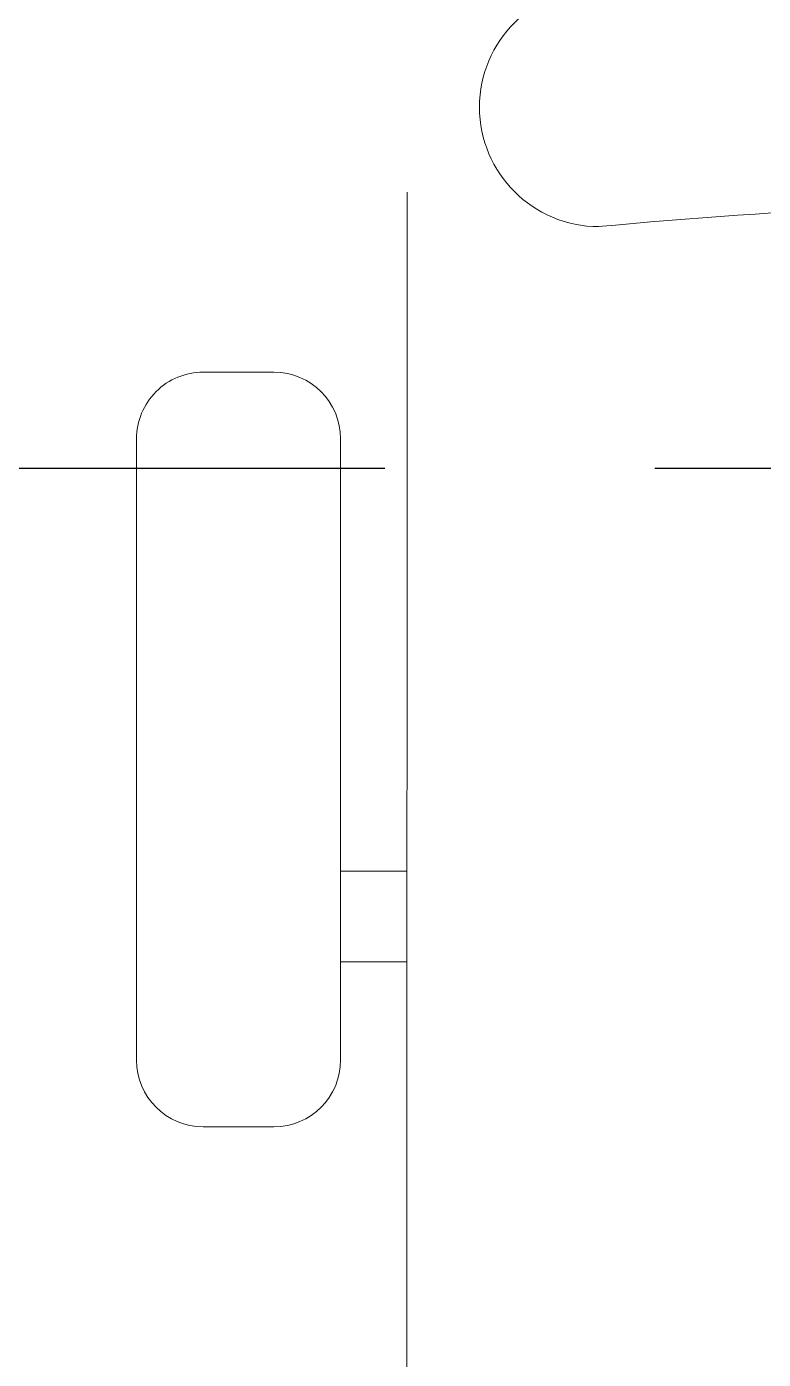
# Model space of a CAD drawing. Header units: inches. Extents: x -12418 to 57169, y -29325 to 19878.
# Drawn here: x 40080.6 to 40297.2, y -3356.8 to -2965.1 of the extents above; entities that cross this region are included whole.
import ezdxf

# ---------------------------------------------------------------- set-up
doc = ezdxf.new("R2010")
doc.units = ezdxf.units.IN
doc.header["$LTSCALE"] = 25
doc.header["$MEASUREMENT"] = 0
doc.linetypes.add('DASHDOT', pattern=[25.4, 12.7, -6.35, 0, -6.35])
doc.linetypes.add('HIDDEN', pattern=[9.525, 6.35, -3.175])
doc.layers.get('0').update_dxf_attribs({"color": 8})
for name, color, linetype, lineweight in [('00-Ground Floor$0$LOADING', 253, 'Continuous', 5), ('00-Ground Floor$0$NEW Wall', 166, 'Continuous', 5), ('E-LITE-CLNG-CNDT', 6, 'DASHDOT', 35), ('E-POWR-FLOR-CNDT', 6, 'HIDDEN', 25)]:
    doc.layers.add(name, color=color, linetype=linetype, lineweight=lineweight)

# ---------------------------------------------------------------- blocks, each defined once
blk = doc.blocks.new('*X127')
at = {"color": 0}
for p, q in [((5, 3), (5, 3)), ((5, 3), (5, 3)), ((5, 3), (5, 3)), ((5, 3), (5, 3)), ((5, 3), (5, 3)), ((5, 3), (5, 3)), ((5, 3), (5, 3)), ((5, 3), (5, 3)), ((5, 3), (5, 3)), ((5, 3), (5, 3)), ((5, 3), (5, 3)), ((5, 3), (5, 3)), ((5, 3), (5, 3)), ((5, 3), (5, 3)), ((5, 3), (5, 3)), ((5, 3), (5, 3)), ((5, 3), (5, 3)), ((5, 3), (5, 3)), ((5, 3), (5, 3)), ((5, 3), (5, 3)), ((5, 3), (5, 3)), ((5, 3), (5, 3)), ((5, 3), (5, 3)), ((5, 3), (5, 3)), ((5, 3), (5, 3)), ((5, 3), (5, 3)), ((5, 3), (5, 3)), ((5, 3), (5, 3)), ((5, 3), (5, 3)), ((5, 3), (5, 3)), ((5, 3), (5, 3)), ((5, 3), (5, 3)), ((5, 3), (5, 3)), ((5, 3), (5, 3)), ((5, 3), (5, 3)), ((5, 3), (5, 3)), ((5, 3), (5, 3)), ((5, 3), (5, 3)), ((5, 3), (5, 3)), ((5, 3), (5, 3)), ((5, 3), (5, 3)), ((5, 3), (5, 3)), ((5, 3), (5, 3)), ((5, 3), (5, 3)), ((5, 3), (5, 3)), ((5, 3), (5, 3)), ((5, 3), (5, 3)), ((5, 3), (5, 3)), ((5, 3), (5, 3)), ((5, 3), (5, 3)), ((5, 3), (5, 3)), ((5, 3), (5, 3)), ((5, 3), (5, 3)), ((5, 3), (5, 3)), ((5, 3), (5, 3)), ((5, 3), (5, 3)), ((5, 3), (5, 3)), ((5, 3), (5, 3)), ((5, 3), (5, 3)), ((5, 3), (5, 3)), ((5, 3), (5, 3)), ((5, 3), (5, 3)), ((5, 3), (5, 3)), ((5, 3), (5, 3)), ((5, 3), (5, 3)), ((5, 3), (5, 3)), ((6, 3), (5, 3)), ((5, 3), (5, 3)), ((6, 3), (5, 3)), ((5, 3), (5, 3)), ((6, 3), (5, 3)), ((5, 3), (5, 3)), ((6, 3), (5, 3)), ((5, 3), (5, 3)), ((5, 3), (5, 3)), ((5, 3), (5, 3)), ((5, 3), (5, 3)), ((5, 3), (5, 3)), ((5, 3), (5, 3)), ((5, 3), (5, 3)), ((5, 3), (5, 3)), ((5, 3), (5, 3)), ((5, 3), (5, 3)), ((5, 3), (5, 3)), ((5, 3), (5, 3)), ((5, 3), (5, 3)), ((5, 3), (5, 3)), ((5, 3), (5, 3)), ((5, 3), (5, 3)), ((5, 3), (5, 3)), ((5, 3), (5, 3)), ((5, 3), (5, 3)), ((5, 3), (5, 3)), ((5, 3), (5, 3)), ((5, 3), (5, 3)), ((5, 3), (5, 3)), ((6, 3), (6, 3)), ((6, 3), (6, 3)), ((6, 3), (6, 3)), ((6, 3), (6, 3)), ((6, 3), (6, 3)), ((6, 3), (6, 3)), ((6, 3), (6, 3)), ((6, 3), (6, 3)), ((6, 3), (6, 3)), ((6, 3), (6, 3)), ((6, 3), (6, 3)), ((6, 3), (6, 3)), ((6, 3), (6, 3)), ((6, 3), (6, 3)), ((6, 3), (6, 3)), ((6, 3), (6, 3)), ((6, 3), (6, 3)), ((6, 3), (6, 3)), ((6, 3), (6, 3)), ((6, 3), (6, 3)), ((6, 3), (6, 3)), ((6, 3), (6, 3)), ((6, 3), (6, 3)), ((6, 3), (6, 3)), ((6, 3), (6, 3)), ((6, 3), (6, 3)), ((6, 3), (6, 3)), ((6, 3), (6, 3)), ((6, 3), (6, 3)), ((6, 3), (6, 3)), ((6, 3), (6, 3)), ((6, 3), (6, 3)), ((6, 3), (6, 3)), ((6, 3), (6, 3)), ((6, 3), (6, 3)), ((6, 3), (6, 3)), ((6, 3), (6, 3)), ((6, 3), (6, 3)), ((6, 3), (6, 3)), ((6, 3), (6, 3)), ((6, 3), (6, 3)), ((6, 3), (6, 3)), ((6, 3), (6, 3)), ((6, 3), (6, 3)), ((6, 3), (6, 3)), ((6, 3), (6, 3)), ((6, 3), (6, 3)), ((6, 3), (6, 3)), ((6, 3), (6, 3)), ((6, 3), (6, 3)), ((6, 3), (6, 3)), ((6, 3), (6, 3)), ((6, 3), (6, 3)), ((6, 3), (6, 3)), ((6, 3), (6, 3)), ((6, 3), (6, 3)), ((6, 3), (6, 3)), ((6, 3), (6, 3)), ((6, 3), (6, 3)), ((6, 3), (6, 3)), ((6, 3), (6, 3)), ((6, 3), (6, 3)), ((6, 3), (6, 3)), ((6, 3), (6, 3)), ((6, 3), (6, 3)), ((6, 3), (6, 3)), ((6, 3), (6, 3)), ((6, 3), (6, 3)), ((6, 3), (6, 3)), ((6, 3), (6, 3)), ((6, 3), (6, 3)), ((6, 3), (6, 3)), ((6, 3), (6, 3)), ((6, 3), (6, 3)), ((6, 3), (6, 3)), ((6, 3), (6, 3)), ((6, 3), (6, 3)), ((6, 3), (6, 3)), ((6, 3), (6, 3)), ((6, 3), (6, 3)), ((6, 3), (6, 3)), ((6, 3), (6, 3)), ((6, 3), (6, 3)), ((6, 3), (6, 3)), ((6, 3), (6, 3)), ((6, 3), (6, 3)), ((6, 3), (6, 3)), ((6, 3), (6, 3)), ((6, 3), (6, 3)), ((6, 3), (6, 3)), ((6, 3), (6, 3)), ((6, 3), (6, 3)), ((6, 3), (6, 3)), ((6, 3), (6, 3)), ((6, 3), (6, 3)), ((6, 3), (6, 3)), ((6, 3), (6, 3)), ((6, 3), (6, 3)), ((6, 3), (6, 3)), ((6, 3), (6, 3)), ((6, 3), (6, 3)), ((6, 3), (6, 3)), ((6, 3), (6, 3)), ((6, 3), (6, 3)), ((6, 3), (6, 3)), ((6, 3), (6, 3)), ((6, 3), (6, 3)), ((6, 3), (6, 3)), ((6, 3), (6, 3)), ((6, 3), (6, 3)), ((6, 3), (6, 3)), ((6, 3), (6, 3)), ((6, 3), (6, 3)), ((6, 3), (6, 3)), ((6, 3), (6, 3)), ((6, 3), (6, 3)), ((6, 3), (6, 3)), ((6, 3), (6, 3)), ((6, 3), (6, 3)), ((6, 3), (6, 3)), ((6, 3), (6, 3)), ((6, 3), (6, 3)), ((6, 3), (6, 3)), ((6, 3), (6, 3)), ((6, 3), (6, 3)), ((6, 3), (6, 3)), ((6, 3), (6, 3)), ((6, 3), (6, 3)), ((6, 3), (6, 3)), ((6, 3), (6, 3)), ((6, 3), (6, 3)), ((6, 3), (6, 3)), ((6, 3), (6, 3)), ((6, 3), (6, 3)), ((6, 3), (6, 3)), ((6, 3), (6, 3)), ((6, 3), (6, 3)), ((6, 3), (6, 3)), ((6, 3), (6, 3)), ((6, 3), (6, 3)), ((6, 3), (6, 3)), ((6, 3), (6, 3)), ((6, 3), (6, 3)), ((6, 3), (6, 3)), ((6, 3), (6, 3)), ((6, 3), (6, 3)), ((6, 3), (6, 3)), ((6, 3), (6, 3)), ((6, 3), (6, 3)), ((6, 3), (6, 3)), ((6, 3), (6, 3)), ((6, 3), (6, 3)), ((6, 3), (6, 3)), ((6, 3), (6, 3)), ((6, 3), (6, 3)), ((6, 3), (6, 3)), ((6, 3), (6, 3)), ((6, 3), (6, 3)), ((6, 3), (6, 3)), ((6, 3), (6, 3)), ((6, 3), (6, 3)), ((6, 3), (6, 3)), ((6, 3), (6, 3)), ((6, 3), (6, 3)), ((6, 3), (6, 3)), ((6, 3), (6, 3)), ((6, 3), (6, 3)), ((6, 3), (6, 3)), ((6, 3), (6, 3)), ((6, 3), (6, 3)), ((6, 3), (6, 3)), ((6, 3), (6, 3)), ((6, 3), (6, 3)), ((6, 3), (6, 3)), ((6, 3), (6, 3)), ((6, 3), (6, 3)), ((6, 3), (6, 3)), ((6, 3), (6, 3)), ((6, 3), (6, 3)), ((6, 3), (6, 3)), ((6, 3), (6, 3)), ((6, 3), (6, 3)), ((6, 3), (6, 3)), ((6, 3), (6, 3)), ((6, 3), (6, 3)), ((6, 3), (6, 3)), ((6, 3), (6, 3)), ((6, 3), (6, 3)), ((6, 3), (6, 3)), ((6, 3), (6, 3)), ((6, 3), (6, 3)), ((6, 3), (6, 3)), ((6, 3), (6, 3)), ((6, 3), (6, 3)), ((6, 3), (6, 3)), ((6, 3), (6, 3)), ((6, 3), (6, 3)), ((6, 3), (6, 3)), ((6, 3), (6, 3)), ((6, 3), (6, 3)), ((6, 3), (6, 3)), ((6, 3), (6, 3)), ((6, 3), (6, 3)), ((6, 3), (6, 3)), ((6, 3), (5, 3)), ((6, 3), (5, 3)), ((6, 3), (5, 3)), ((6, 3), (5, 3)), ((6, 3), (5, 3)), ((6, 3), (6, 3)), ((6, 3), (6, 3)), ((6, 3), (6, 3)), ((6, 3), (6, 3)), ((6, 3), (6, 3)), ((6, 3), (6, 3)), ((6, 3), (6, 3)), ((6, 3), (6, 3)), ((6, 3), (6, 3)), ((6, 3), (6, 3)), ((6, 3), (6, 3)), ((6, 3), (6, 3)), ((6, 3), (6, 3)), ((6, 3), (6, 3)), ((6, 3), (6, 3)), ((6, 3), (6, 3)), ((6, 3), (6, 3)), ((6, 3), (6, 3)), ((6, 3), (6, 3)), ((6, 3), (6, 3)), ((6, 3), (6, 3)), ((6, 3), (6, 3)), ((6, 3), (6, 3)), ((6, 3), (6, 3)), ((6, 3), (6, 3)), ((6, 3), (6, 3)), ((6, 3), (6, 3)), ((6, 3), (6, 3)), ((6, 3), (6, 3)), ((6, 3), (6, 3)), ((6, 3), (6, 3)), ((6, 3), (6, 3)), ((6, 3), (6, 3)), ((6, 3), (6, 3)), ((6, 3), (6, 3)), ((6, 3), (6, 3)), ((6, 3), (6, 3)), ((6, 3), (6, 3)), ((6, 3), (6, 3)), ((6, 3), (6, 3)), ((6, 3), (6, 3)), ((6, 3), (6, 3)), ((6, 3), (6, 3)), ((6, 3), (6, 3)), ((6, 3), (6, 3)), ((6, 3), (6, 3)), ((6, 3), (6, 3)), ((6, 3), (6, 3)), ((6, 3), (6, 3)), ((6, 3), (6, 3)), ((6, 3), (6, 3)), ((6, 3), (6, 3)), ((6, 3), (6, 3)), ((6, 3), (6, 3)), ((6, 3), (6, 3)), ((6, 3), (6, 3)), ((6, 3), (6, 3)), ((6, 3), (6, 3)), ((6, 3), (6, 3)), ((6, 3), (6, 3)), ((6, 3), (6, 3)), ((6, 3), (6, 3)), ((6, 3), (6, 3)), ((6, 3), (6, 3)), ((6, 3), (6, 3)), ((6, 3), (6, 3)), ((6, 3), (6, 3)), ((6, 3), (6, 3)), ((6, 3), (6, 3)), ((6, 3), (6, 3)), ((6, 3), (6, 3)), ((6, 3), (6, 3)), ((6, 3), (6, 3)), ((6, 3), (6, 3)), ((6, 3), (6, 3)), ((6, 3), (6, 3)), ((6, 3), (6, 3)), ((6, 3), (6, 3)), ((6, 3), (6, 3)), ((6, 3), (6, 3)), ((6, 3), (6, 3)), ((6, 3), (6, 3)), ((6, 3), (6, 3)), ((6, 3), (6, 3)), ((6, 3), (6, 3)), ((6, 3), (6, 3)), ((6, 3), (6, 3)), ((6, 3), (6, 3)), ((6, 3), (6, 3)), ((6, 3), (6, 3)), ((6, 3), (6, 3)), ((6, 3), (6, 3)), ((6, 3), (6, 3)), ((6, 3), (6, 3)), ((6, 3), (6, 3)), ((6, 3), (6, 3)), ((6, 3), (6, 3)), ((6, 3), (6, 3)), ((6, 3), (6, 3)), ((6, 3), (6, 3)), ((6, 3), (6, 3)), ((6, 3), (6, 3)), ((6, 3), (6, 3)), ((6, 3), (6, 3)), ((6, 3), (6, 3)), ((6, 3), (6, 3)), ((6, 3), (6, 3)), ((6, 3), (6, 3)), ((6, 3), (6, 3)), ((6, 3), (6, 3)), ((6, 3), (6, 3)), ((6, 3), (6, 3)), ((6, 3), (6, 3)), ((6, 3), (6, 3)), ((6, 3), (6, 3)), ((6, 3), (6, 3)), ((6, 3), (6, 3)), ((6, 3), (6, 3)), ((6, 3), (6, 3)), ((6, 3), (6, 3)), ((6, 3), (6, 3)), ((6, 3), (6, 3)), ((6, 3), (6, 3)), ((6, 3), (6, 3)), ((6, 3), (6, 3)), ((6, 3), (6, 3)), ((6, 3), (6, 3)), ((6, 3), (6, 3)), ((6, 3), (6, 3)), ((6, 3), (6, 3)), ((6, 3), (6, 3)), ((6, 3), (6, 3)), ((6, 3), (6, 3)), ((6, 3), (6, 3)), ((6, 3), (6, 3)), ((6, 3), (6, 3)), ((6, 3), (6, 3)), ((6, 3), (6, 3)), ((6, 3), (6, 3)), ((6, 3), (6, 3)), ((6, 3), (6, 3)), ((6, 3), (6, 3)), ((6, 3), (6, 3)), ((6, 3), (6, 3)), ((6, 3), (6, 3)), ((6, 3), (6, 3)), ((6, 3), (6, 3)), ((6, 3), (6, 3)), ((6, 3), (6, 3)), ((6, 3), (6, 3)), ((6, 3), (6, 3)), ((6, 3), (6, 3)), ((6, 3), (6, 3)), ((6, 3), (6, 3)), ((6, 3), (6, 3)), ((6, 3), (6, 3)), ((6, 3), (6, 3)), ((6, 3), (6, 3)), ((6, 3), (6, 3)), ((6, 3), (6, 3)), ((6, 3), (6, 3)), ((6, 3), (6, 3)), ((6, 3), (6, 3)), ((6, 3), (6, 3)), ((6, 3), (6, 3)), ((6, 3), (6, 3)), ((6, 3), (6, 3)), ((6, 3), (6, 3)), ((6, 3), (6, 3)), ((6, 3), (6, 3)), ((6, 3), (6, 3)), ((6, 3), (6, 3)), ((6, 3), (6, 3)), ((6, 3), (6, 3)), ((6, 3), (6, 3)), ((6, 3), (6, 3)), ((6, 3), (6, 3)), ((6, 3), (6, 3)), ((6, 3), (6, 3)), ((6, 3), (6, 3)), ((6, 3), (6, 3)), ((6, 3), (6, 3)), ((6, 3), (6, 3)), ((6, 3), (6, 3)), ((6, 3), (6, 3)), ((6, 3), (6, 3)), ((6, 3), (6, 3)), ((6, 3), (6, 3)), ((6, 3), (6, 3)), ((6, 3), (6, 3)), ((6, 3), (6, 3)), ((6, 3), (6, 3)), ((6, 3), (6, 3)), ((6, 3), (6, 3)), ((6, 3), (6, 3)), ((6, 3), (6, 3)), ((6, 3), (6, 3)), ((6, 3), (6, 3)), ((6, 3), (6, 3)), ((6, 3), (6, 3)), ((6, 3), (6, 3)), ((6, 3), (6, 3)), ((6, 3), (6, 3)), ((6, 3), (6, 3)), ((6, 3), (6, 3)), ((6, 3), (6, 3)), ((6, 3), (6, 3)), ((6, 3), (6, 3)), ((6, 3), (6, 3)), ((6, 3), (6, 3)), ((6, 3), (6, 3)), ((6, 3), (6, 3)), ((6, 3), (6, 3)), ((6, 3), (6, 3)), ((6, 3), (6, 3)), ((6, 3), (6, 3)), ((6, 3), (6, 3)), ((6, 3), (6, 3)), ((6, 3), (6, 3)), ((6, 3), (6, 3)), ((6, 3), (6, 3)), ((6, 3), (6, 3)), ((6, 3), (6, 3)), ((6, 3), (6, 3)), ((6, 3), (6, 3)), ((6, 3), (6, 3)), ((6, 3), (6, 3)), ((6, 3), (6, 3)), ((6, 3), (6, 3)), ((6, 3), (6, 3)), ((6, 3), (6, 3)), ((6, 3), (6, 3)), ((6, 3), (6, 3)), ((6, 3), (6, 3)), ((6, 3), (6, 3)), ((6, 3), (6, 3)), ((6, 3), (6, 3)), ((6, 3), (6, 3)), ((6, 3), (6, 3)), ((6, 3), (6, 3)), ((6, 3), (6, 3)), ((6, 3), (6, 3)), ((6, 3), (6, 3)), ((6, 3), (6, 3)), ((6, 3), (6, 3)), ((6, 3), (6, 3)), ((6, 3), (6, 3)), ((6, 3), (6, 3)), ((6, 3), (6, 3)), ((6, 3), (6, 3)), ((6, 3), (6, 3)), ((6, 3), (6, 3)), ((6, 3), (6, 3)), ((6, 3), (6, 3)), ((6, 3), (6, 3)), ((6, 3), (6, 3)), ((6, 3), (6, 3)), ((6, 3), (6, 3)), ((6, 3), (6, 3)), ((6, 3), (6, 3)), ((6, 3), (6, 3)), ((6, 3), (6, 3)), ((6, 3), (6, 3)), ((6, 3), (6, 3)), ((6, 3), (6, 3)), ((6, 3), (6, 3)), ((6, 3), (6, 3)), ((6, 3), (6, 3)), ((6, 3), (6, 3)), ((6, 3), (6, 3)), ((6, 3), (6, 3)), ((6, 3), (6, 3)), ((6, 3), (6, 3)), ((6, 3), (6, 3)), ((6, 3), (6, 3)), ((6, 3), (6, 3)), ((6, 3), (6, 3)), ((6, 3), (6, 3)), ((6, 3), (6, 3)), ((6, 3), (6, 3)), ((6, 3), (6, 3)), ((6, 3), (6, 3)), ((6, 3), (6, 3)), ((6, 3), (6, 3)), ((6, 3), (6, 3)), ((6, 3), (6, 3)), ((6, 3), (6, 3)), ((6, 3), (6, 3)), ((6, 3), (6, 3)), ((6, 3), (6, 3)), ((6, 3), (6, 3)), ((6, 3), (6, 3)), ((6, 3), (6, 3)), ((6, 3), (6, 3)), ((6, 3), (6, 3)), ((6, 3), (6, 3)), ((6, 3), (6, 3)), ((6, 3), (6, 3)), ((6, 3), (6, 3)), ((6, 3), (6, 3)), ((6, 3), (6, 3)), ((6, 3), (6, 3)), ((6, 3), (6, 3)), ((6, 3), (6, 3)), ((6, 3), (6, 3)), ((6, 3), (6, 3)), ((6, 3), (6, 3)), ((6, 3), (6, 3)), ((6, 3), (6, 3)), ((6, 3), (6, 3)), ((6, 3), (6, 3)), ((6, 3), (6, 3)), ((6, 3), (6, 3)), ((6, 3), (6, 3)), ((6, 3), (6, 3)), ((6, 3), (6, 3)), ((6, 3), (6, 3))]:
    blk.add_line(p, q, dxfattribs=at)
blk = doc.blocks.new('*X128')
at = {"color": 0}
for p, q in [((13, 1), (13, 1)), ((13, 1), (13, 1)), ((13, 1), (13, 1)), ((13, 1), (13, 1)), ((13, 1), (13, 1)), ((13, 1), (13, 1)), ((13, 1), (13, 1)), ((13, 1), (13, 1)), ((13, 1), (13, 1)), ((13, 1), (13, 1)), ((13, 1), (13, 1)), ((13, 1), (13, 1)), ((13, 1), (13, 1)), ((13, 1), (13, 1)), ((13, 1), (13, 1)), ((13, 1), (14, 1)), ((13, 1), (14, 1)), ((13, 1), (14, 1)), ((13, 1), (13, 1)), ((13, 1), (13, 1)), ((13, 1), (13, 1)), ((13, 1), (13, 1)), ((13, 1), (13, 1)), ((13, 1), (13, 1)), ((13, 1), (13, 1)), ((13, 1), (13, 1)), ((13, 1), (13, 1)), ((13, 1), (13, 1)), ((13, 1), (13, 1)), ((13, 1), (13, 1)), ((13, 1), (13, 1)), ((13, 1), (13, 1)), ((13, 1), (13, 1)), ((13, 1), (13, 1)), ((13, 1), (13, 1)), ((13, 1), (13, 1)), ((13, 1), (13, 1)), ((13, 1), (13, 1)), ((13, 1), (13, 1)), ((13, 1), (13, 1)), ((13, 1), (13, 1)), ((13, 1), (13, 1)), ((13, 1), (13, 1)), ((13, 1), (13, 1)), ((13, 1), (13, 1)), ((13, 1), (13, 1)), ((13, 1), (13, 1)), ((13, 1), (13, 1)), ((13, 1), (13, 1)), ((13, 1), (13, 1)), ((13, 1), (13, 1)), ((13, 1), (13, 1)), ((13, 1), (13, 1)), ((13, 1), (13, 1)), ((13, 1), (13, 1)), ((13, 1), (13, 1)), ((13, 1), (13, 1)), ((13, 1), (13, 1)), ((13, 1), (13, 1)), ((13, 1), (13, 1)), ((13, 1), (13, 1)), ((13, 1), (13, 1)), ((13, 1), (13, 1)), ((13, 1), (13, 1)), ((13, 1), (13, 1)), ((13, 1), (13, 1)), ((13, 1), (13, 1)), ((13, 1), (13, 1)), ((13, 1), (13, 1)), ((13, 1), (13, 1)), ((13, 1), (13, 1)), ((13, 1), (13, 1)), ((13, 1), (13, 1)), ((13, 1), (13, 1)), ((13, 1), (13, 1)), ((13, 1), (13, 1)), ((13, 1), (13, 1)), ((13, 1), (13, 1)), ((13, 1), (13, 1)), ((13, 1), (13, 1)), ((13, 1), (13, 1)), ((13, 1), (13, 1)), ((13, 1), (13, 1)), ((13, 1), (13, 1)), ((13, 1), (13, 1)), ((13, 1), (13, 1)), ((13, 1), (13, 1)), ((13, 1), (13, 1)), ((13, 1), (13, 1)), ((13, 1), (13, 1)), ((13, 1), (13, 1)), ((13, 1), (13, 1)), ((13, 1), (13, 1)), ((13, 1), (13, 1)), ((13, 1), (13, 1)), ((13, 1), (13, 1)), ((13, 1), (13, 1)), ((13, 1), (13, 1)), ((13, 1), (13, 1)), ((13, 1), (13, 1)), ((13, 1), (13, 1)), ((13, 1), (13, 1)), ((13, 1), (13, 1)), ((13, 1), (13, 1)), ((13, 1), (13, 1)), ((13, 1), (13, 1)), ((13, 1), (13, 1)), ((13, 1), (13, 1)), ((13, 1), (13, 1)), ((13, 1), (13, 1)), ((13, 1), (13, 1)), ((13, 1), (13, 1)), ((13, 1), (13, 1)), ((13, 1), (13, 1)), ((13, 1), (13, 1)), ((13, 1), (13, 1)), ((13, 1), (13, 1)), ((13, 1), (13, 1)), ((13, 1), (13, 1)), ((13, 1), (13, 1)), ((13, 1), (13, 1)), ((13, 1), (13, 1)), ((13, 1), (13, 1)), ((13, 1), (14, 1)), ((13, 0), (13, 0)), ((13, 0), (13, 0)), ((13, 0), (13, 0)), ((13, 0), (13, 0)), ((13, 0), (13, 0)), ((13, 0), (13, 0)), ((13, 0), (13, 0)), ((13, 0), (13, 0)), ((13, 0), (13, 0)), ((13, 0), (13, 0)), ((13, 0), (13, 0)), ((13, 0), (13, 0)), ((13, 0), (13, 0)), ((13, 0), (13, 0)), ((13, 0), (13, 0)), ((13, 0), (13, 0)), ((13, 0), (13, 0)), ((13, 0), (13, 0)), ((13, 0), (13, 0)), ((13, 0), (13, 0)), ((13, 0), (13, 0)), ((13, 0), (13, 0)), ((13, 0), (13, 0)), ((13, 0), (13, 0)), ((13, 0), (13, 0)), ((13, 0), (13, 0)), ((13, 0), (13, 0)), ((13, 0), (13, 0)), ((13, 0), (13, 0)), ((13, 0), (13, 0)), ((13, 0), (13, 0)), ((13, 0), (13, 0)), ((13, 0), (13, 0)), ((13, 0), (13, 0)), ((13, 0), (13, 0)), ((13, 0), (13, 0)), ((13, 0), (13, 0)), ((13, 0), (13, 0)), ((13, 0), (13, 0)), ((13, 0), (13, 0)), ((13, 0), (13, 0)), ((13, 0), (13, 0)), ((13, 0), (13, 0)), ((13, 0), (13, 0)), ((13, 0), (13, 0)), ((13, 0), (13, 0)), ((13, 0), (13, 0)), ((13, 0), (13, 0)), ((13, 0), (14, 0)), ((13, 0), (14, 0)), ((13, 0), (13, 0)), ((13, 0), (14, 0)), ((14, 1), (14, 1)), ((14, 1), (14, 1)), ((14, 1), (14, 1)), ((14, 1), (14, 1)), ((14, 1), (14, 1)), ((14, 1), (14, 1)), ((14, 1), (14, 1)), ((14, 1), (14, 1)), ((14, 1), (14, 1)), ((14, 1), (14, 1)), ((14, 1), (14, 1)), ((14, 1), (14, 1)), ((14, 1), (14, 1)), ((14, 1), (14, 1)), ((14, 1), (14, 1)), ((14, 1), (14, 1)), ((14, 1), (14, 1)), ((14, 1), (14, 1)), ((14, 1), (14, 1)), ((14, 1), (14, 1)), ((14, 1), (14, 1)), ((14, 1), (14, 1)), ((14, 1), (14, 1)), ((14, 1), (14, 1)), ((14, 1), (14, 1)), ((14, 1), (14, 1)), ((14, 1), (14, 1)), ((14, 1), (14, 1)), ((14, 1), (14, 1)), ((14, 1), (14, 1)), ((14, 1), (14, 1)), ((14, 1), (14, 1)), ((14, 1), (14, 1)), ((14, 1), (14, 1)), ((14, 1), (14, 1)), ((14, 1), (14, 1)), ((14, 1), (14, 1)), ((14, 1), (14, 1)), ((14, 1), (14, 1)), ((14, 1), (14, 1)), ((14, 1), (14, 1)), ((14, 1), (14, 1)), ((14, 1), (14, 1)), ((14, 1), (14, 1)), ((14, 1), (14, 1)), ((14, 1), (14, 1)), ((14, 1), (14, 1)), ((14, 1), (14, 1)), ((14, 1), (14, 1)), ((14, 1), (14, 1)), ((14, 1), (14, 1)), ((14, 1), (14, 1)), ((14, 1), (14, 1)), ((14, 1), (14, 1)), ((14, 1), (14, 1)), ((14, 1), (14, 1)), ((14, 1), (14, 1)), ((14, 1), (14, 1)), ((14, 1), (14, 1)), ((14, 1), (14, 1)), ((14, 1), (14, 1)), ((14, 1), (14, 1)), ((14, 1), (14, 1)), ((14, 1), (14, 1)), ((14, 1), (14, 1)), ((14, 1), (14, 1)), ((14, 1), (14, 1)), ((14, 1), (14, 1)), ((14, 1), (14, 1)), ((14, 1), (14, 1)), ((14, 1), (14, 1)), ((14, 1), (14, 1)), ((14, 1), (14, 1)), ((14, 1), (14, 1)), ((14, 1), (14, 1)), ((14, 1), (14, 1)), ((14, 1), (14, 1)), ((14, 1), (14, 1)), ((14, 1), (14, 1)), ((14, 1), (14, 1)), ((14, 1), (14, 1)), ((14, 1), (14, 1)), ((14, 1), (14, 1)), ((14, 1), (14, 1)), ((14, 1), (14, 1)), ((14, 1), (14, 1)), ((14, 1), (14, 1)), ((14, 1), (14, 1)), ((14, 1), (14, 1)), ((14, 1), (14, 1)), ((14, 1), (14, 1)), ((14, 1), (14, 1)), ((14, 1), (14, 1)), ((14, 1), (14, 1)), ((14, 0), (14, 0)), ((14, 0), (14, 0)), ((14, 0), (14, 0)), ((14, 0), (14, 0)), ((14, 0), (14, 0)), ((14, 0), (14, 0)), ((14, 0), (14, 0)), ((14, 0), (14, 0)), ((14, 0), (14, 0)), ((14, 0), (14, 0)), ((14, 0), (14, 0)), ((14, 0), (14, 0)), ((14, 0), (14, 0)), ((14, 0), (14, 0)), ((14, 0), (14, 0)), ((14, 0), (14, 0)), ((14, 0), (14, 0)), ((14, 0), (14, 0)), ((14, 0), (14, 0)), ((14, 0), (14, 0)), ((14, 0), (14, 0)), ((14, 0), (14, 0)), ((14, 0), (14, 0)), ((14, 0), (14, 0)), ((14, 0), (14, 0)), ((14, 0), (14, 0)), ((14, 0), (14, 0)), ((14, 0), (14, 0)), ((14, 0), (14, 0)), ((14, 0), (14, 0)), ((14, 0), (14, 0)), ((14, 0), (14, 0)), ((14, 0), (14, 0)), ((14, 0), (14, 0)), ((14, 0), (14, 0)), ((14, 0), (14, 0)), ((14, 0), (14, 0)), ((14, 0), (14, 0)), ((14, 0), (14, 0)), ((14, 0), (14, 0)), ((14, 0), (14, 0)), ((14, 0), (14, 0)), ((14, 0), (14, 0)), ((14, 0), (14, 0)), ((14, 0), (14, 0)), ((14, 0), (14, 0)), ((14, 0), (14, 0)), ((14, 0), (14, 0)), ((13, 0), (13, 0)), ((13, 0), (14, 0)), ((13, 0), (13, 0)), ((13, 0), (14, 0)), ((13, 0), (13, 0)), ((13, 0), (14, 0)), ((13, 0), (13, 0)), ((13, 0), (13, 0)), ((13, 0), (13, 0)), ((13, 0), (13, 0)), ((13, 0), (14, 0)), ((13, 0), (13, 0)), ((13, 0), (14, 0)), ((13, 0), (13, 0)), ((13, 0), (14, 0)), ((13, 0), (13, 0)), ((13, 0), (14, 0)), ((13, 0), (13, 0)), ((13, 0), (14, 0)), ((13, 0), (13, 0)), ((13, 0), (14, 0)), ((13, 0), (13, 0)), ((13, 0), (14, 0)), ((13, 0), (13, 0)), ((13, 0), (13, 0)), ((13, 0), (13, 0)), ((13, 0), (14, 0)), ((13, 0), (13, 0)), ((13, 0), (14, 0)), ((13, 0), (13, 0)), ((13, 0), (14, 0)), ((13, 0), (13, 0)), ((13, 0), (14, 0)), ((13, 0), (13, 0)), ((13, 0), (13, 0)), ((13, 0), (13, 0)), ((13, 0), (13, 0)), ((13, 0), (13, 0)), ((13, 0), (13, 0)), ((13, 0), (13, 0)), ((13, 0), (13, 0)), ((13, 0), (13, 0)), ((13, 0), (13, 0)), ((13, 0), (13, 0)), ((13, 0), (13, 0)), ((13, 0), (13, 0)), ((13, 0), (13, 0)), ((13, 0), (13, 0)), ((13, 0), (13, 0)), ((13, 0), (13, 0)), ((13, 0), (13, 0)), ((13, 0), (13, 0)), ((13, 0), (13, 0)), ((13, 0), (13, 0)), ((13, 0), (13, 0)), ((13, 0), (13, 0)), ((13, 0), (13, 0)), ((13, 0), (13, 0)), ((13, 0), (13, 0)), ((13, 0), (13, 0)), ((13, 0), (13, 0)), ((13, 0), (13, 0)), ((13, 0), (13, 0)), ((13, 0), (13, 0)), ((13, -1), (13, -1)), ((13, -1), (13, -1)), ((13, -1), (13, -1)), ((13, -1), (13, -1)), ((13, -1), (13, -1)), ((13, -1), (14, -1)), ((13, -1), (13, -1)), ((14, 0), (14, 0)), ((14, 0), (14, 0)), ((14, 0), (14, 0)), ((14, 0), (14, 0)), ((14, 0), (14, 0)), ((14, 0), (14, 0)), ((14, 0), (14, 0)), ((14, 0), (14, 0)), ((14, 0), (14, 0)), ((14, 0), (14, 0)), ((14, 0), (14, 0)), ((14, 0), (14, 0)), ((14, 0), (14, 0)), ((14, 0), (14, 0)), ((14, 0), (14, 0)), ((13, 0), (14, 0)), ((14, 0), (14, 0)), ((14, 0), (14, 0)), ((14, 0), (14, 0)), ((14, 0), (14, 0)), ((14, 0), (14, 0)), ((14, 0), (14, 0)), ((14, 0), (14, 0)), ((14, 0), (14, 0)), ((14, 0), (14, 0)), ((14, 0), (14, 0)), ((14, 0), (14, 0)), ((14, 0), (14, 0)), ((14, 0), (14, 0)), ((14, 0), (14, 0)), ((14, 0), (14, 0)), ((14, 0), (14, 0)), ((14, 0), (14, 0)), ((14, 0), (14, 0)), ((14, 0), (14, 0)), ((14, 0), (14, 0)), ((14, 0), (14, 0)), ((14, 0), (14, 0)), ((14, 0), (14, 0)), ((14, 0), (14, 0)), ((14, 0), (14, 0)), ((14, 0), (14, 0)), ((14, 0), (14, 0)), ((14, 0), (14, 0)), ((14, 0), (14, 0)), ((14, 0), (14, 0)), ((14, 0), (14, 0)), ((14, 0), (14, 0)), ((14, 0), (14, 0)), ((14, 0), (14, 0)), ((14, -1), (14, -1)), ((14, -1), (14, -1)), ((14, -1), (14, -1)), ((14, -1), (14, -1)), ((14, -1), (14, -1))]:
    blk.add_line(p, q, dxfattribs=at)
blk = doc.blocks.new('00-Ground Floor$0$GF21018-P')
at = {"color": 0}
for p, q in [((0.22049, 0.47563), (0.22049, 0.0675)), ((0.25963, 0.34221), (0.2804, 0.34221)), ((0.24001, 0.32259), (0.24001, 0.14)), ((0.30001, 0.32259), (0.30001, 0.14)), ((0.22049, 0.29372), (0.24001, 0.29372)), ((0.22049, 0.26708), (0.24001, 0.26708)), ((0.25963, 0.12039), (0.2804, 0.12039))]:
    blk.add_line(p, q, dxfattribs=at)
for points in [[(0.24001, 0.29372), (0.24001, 0.29372), (0.24001, 0.29372), (0.24001, 0.29372), (0.24001, 0.29372), (0.24001, 0.29372), (0.24001, 0.29372), (0.24001, 0.29372), (0.24001, 0.29372), (0.24001, 0.29372), (0.24001, 0.29372), (0.24001, 0.29372), (0.24001, 0.29372), (0.24001, 0.29372), (0.24001, 0.29372), (0.24001, 0.29372), (0.24001, 0.29372), (0.24001, 0.29372), (0.24001, 0.29372), (0.24001, 0.29372), (0.24001, 0.29372), (0.24001, 0.29372), (0.24001, 0.29372), (0.24001, 0.29372), (0.24001, 0.29372), (0.24001, 0.29372), (0.24001, 0.29372), (0.24001, 0.29372), (0.24001, 0.29372), (0.24001, 0.29372), (0.24001, 0.29372), (0.24001, 0.29372), (0.24001, 0.29372), (0.24001, 0.29372), (0.24001, 0.29372), (0.24001, 0.29372), (0.24001, 0.29372), (0.24001, 0.29372), (0.24001, 0.29372), (0.24001, 0.29372), (0.24001, 0.29372), (0.24001, 0.29372), (0.24001, 0.29372), (0.24001, 0.29372), (0.24001, 0.29372), (0.24001, 0.29372), (0.24001, 0.29372), (0.24001, 0.29372), (0.24001, 0.29372), (0.24001, 0.29372), (0.24001, 0.29372), (0.24001, 0.29372), (0.24001, 0.29372), (0.24001, 0.29372), (0.24001, 0.29372), (0.24001, 0.29372), (0.24001, 0.29372), (0.24001, 0.29372), (0.24001, 0.29372), (0.24001, 0.29372), (0.24001, 0.29372), (0.24001, 0.29372), (0.24001, 0.29372), (0.24001, 0.29372), (0.24001, 0.29372), (0.24001, 0.29372), (0.24001, 0.29372), (0.24001, 0.29372), (0.24001, 0.29372), (0.24001, 0.29372), (0.24001, 0.29372), (0.24001, 0.29372), (0.24001, 0.29372), (0.24001, 0.29372), (0.24001, 0.29372), (0.24001, 0.29372), (0.24001, 0.29372), (0.24001, 0.29372), (0.24001, 0.29372), (0.24001, 0.29372), (0.24001, 0.29372), (0.24001, 0.29372), (0.24001, 0.29372), (0.24001, 0.29372), (0.24001, 0.29372), (0.24001, 0.29372), (0.24001, 0.29372), (0.24001, 0.29372), (0.24001, 0.29372), (0.24001, 0.29372), (0.24001, 0.29372), (0.24001, 0.29372), (0.24001, 0.29372), (0.24001, 0.29372), (0.24001, 0.29372), (0.24001, 0.29372), (0.24001, 0.29372), (0.24001, 0.29372), (0.24001, 0.29372), (0.24001, 0.29372), (0.24001, 0.29372), (0.24001, 0.29372), (0.24001, 0.29372), (0.24001, 0.29372), (0.24001, 0.29372), (0.24001, 0.29372), (0.24001, 0.29372), (0.24001, 0.29372), (0.24001, 0.29372), (0.24001, 0.29372), (0.24001, 0.29372), (0.24001, 0.29372), (0.24001, 0.29372), (0.24001, 0.29372), (0.24001, 0.29372), (0.24001, 0.29372), (0.24001, 0.29372), (0.24001, 0.29372), (0.24001, 0.29372), (0.24001, 0.29372), (0.24001, 0.29372), (0.24001, 0.29372), (0.24001, 0.29372), (0.24001, 0.29372), (0.24001, 0.29372), (0.24001, 0.29372), (0.24001, 0.29372), (0.24001, 0.29372), (0.24001, 0.29372), (0.24001, 0.29372), (0.24001, 0.29372), (0.24001, 0.29372), (0.24001, 0.29372), (0.24001, 0.29372), (0.24001, 0.29372), (0.24001, 0.29372), (0.24001, 0.29372), (0.24001, 0.29372), (0.24001, 0.29372), (0.24001, 0.29372), (0.24001, 0.29372), (0.24001, 0.29372), (0.24001, 0.29372), (0.24001, 0.29372), (0.24001, 0.29372), (0.24001, 0.29372), (0.24001, 0.29372), (0.24001, 0.29372), (0.24001, 0.29372), (0.24001, 0.29372), (0.24001, 0.29372), (0.24001, 0.29372), (0.24001, 0.29372), (0.24001, 0.29372), (0.24001, 0.29372), (0.24001, 0.29372), (0.24001, 0.29372), (0.24001, 0.29372), (0.24001, 0.29372), (0.24001, 0.29372), (0.24001, 0.29372), (0.24001, 0.29372), (0.24001, 0.29372), (0.24001, 0.29372), (0.24001, 0.29372), (0.24001, 0.29372), (0.24001, 0.29372), (0.24001, 0.29372), (0.24001, 0.29372), (0.24001, 0.29372), (0.24001, 0.29372), (0.24001, 0.29372), (0.24001, 0.29372), (0.24001, 0.29372), (0.24001, 0.29372), (0.24001, 0.29372), (0.24001, 0.29372), (0.24001, 0.29372), (0.24001, 0.29372), (0.24001, 0.29372), (0.24001, 0.29372), (0.24001, 0.29372), (0.24001, 0.29372), (0.24001, 0.29372), (0.24001, 0.29372), (0.24001, 0.29372), (0.24001, 0.29372), (0.24001, 0.29372), (0.24001, 0.29372), (0.24001, 0.29372), (0.24001, 0.29372), (0.24001, 0.29372), (0.24001, 0.29372), (0.24001, 0.29372), (0.24001, 0.29372), (0.24001, 0.29372), (0.24001, 0.29372), (0.24001, 0.29372), (0.24001, 0.29372), (0.24001, 0.29372), (0.24001, 0.29372), (0.24001, 0.29372), (0.24001, 0.29372), (0.24001, 0.29372), (0.24001, 0.29372), (0.24001, 0.29372), (0.24001, 0.29372), (0.24001, 0.29372), (0.24001, 0.29372), (0.24001, 0.29372), (0.24001, 0.29372), (0.24001, 0.29372), (0.24001, 0.29372), (0.24001, 0.29372), (0.24001, 0.29372), (0.24001, 0.29372), (0.24001, 0.29372), (0.24001, 0.29372), (0.24001, 0.29372), (0.24001, 0.29372), (0.24001, 0.29372), (0.24001, 0.29372), (0.24001, 0.29372), (0.24001, 0.29372), (0.24001, 0.29372), (0.24001, 0.29372), (0.24001, 0.29372), (0.24001, 0.29372), (0.24001, 0.29372), (0.24001, 0.29372), (0.24001, 0.29372), (0.24001, 0.29372), (0.24001, 0.29372), (0.24001, 0.29372), (0.24001, 0.29372), (0.24001, 0.29372), (0.24001, 0.29372), (0.24001, 0.29372), (0.24001, 0.29372), (0.24001, 0.29372), (0.24001, 0.29372), (0.24001, 0.29372), (0.24001, 0.29372), (0.24001, 0.29372), (0.24001, 0.29372), (0.24001, 0.29372), (0.24001, 0.29372), (0.24001, 0.29372), (0.24001, 0.29372), (0.24001, 0.29372), (0.24001, 0.29372), (0.24001, 0.29372), (0.24001, 0.29372), (0.24001, 0.29372), (0.24001, 0.29372), (0.24001, 0.29372), (0.24001, 0.29372), (0.24001, 0.29372), (0.24001, 0.29372), (0.24001, 0.29372), (0.24001, 0.29372), (0.24001, 0.29372), (0.24001, 0.29372), (0.24001, 0.29372), (0.24001, 0.29372), (0.24001, 0.29372), (0.24001, 0.29372), (0.24001, 0.29372), (0.24001, 0.29372), (0.24001, 0.29372), (0.24001, 0.29372), (0.24001, 0.29372), (0.24001, 0.29372), (0.24001, 0.29372), (0.24001, 0.29372), (0.24001, 0.29372), (0.24001, 0.29372)], [(0.24001, 0.29372), (0.24001, 0.29372), (0.24001, 0.29372), (0.24001, 0.29372), (0.24001, 0.29372), (0.24001, 0.29372), (0.24001, 0.29372), (0.24001, 0.29372), (0.24001, 0.29372), (0.24001, 0.29372), (0.24001, 0.29372), (0.24001, 0.29372), (0.24001, 0.29372), (0.24001, 0.29372), (0.24001, 0.29372), (0.24001, 0.29372), (0.24001, 0.29372), (0.24001, 0.29372), (0.24001, 0.29372), (0.24001, 0.29372), (0.24001, 0.29372), (0.24001, 0.29372), (0.24001, 0.29372), (0.24001, 0.29372), (0.24001, 0.29372), (0.24001, 0.29372), (0.24001, 0.29372), (0.24001, 0.29372), (0.24001, 0.29372), (0.24001, 0.29372), (0.24001, 0.29372), (0.24001, 0.29372), (0.24001, 0.29372), (0.24001, 0.29372), (0.24001, 0.29372), (0.24001, 0.29372), (0.24001, 0.29372), (0.24001, 0.29372), (0.24001, 0.29372), (0.24001, 0.29372), (0.24001, 0.29372), (0.24001, 0.29372), (0.24001, 0.29372), (0.24001, 0.29372), (0.24001, 0.29372), (0.24001, 0.29372), (0.24001, 0.29372), (0.24001, 0.29372), (0.24001, 0.29372), (0.24001, 0.29372), (0.24001, 0.29372), (0.24001, 0.29372), (0.24001, 0.29372), (0.24001, 0.29372), (0.24001, 0.29372), (0.24001, 0.29372), (0.24001, 0.29372), (0.24001, 0.29372), (0.24001, 0.29372), (0.24001, 0.29372), (0.24001, 0.29372), (0.24001, 0.29372), (0.24001, 0.29372), (0.24001, 0.29372), (0.24001, 0.29372), (0.24001, 0.29372), (0.24001, 0.29372), (0.24001, 0.29372), (0.24001, 0.29372), (0.24001, 0.29372), (0.24001, 0.29372), (0.24001, 0.29372), (0.24001, 0.29372), (0.24001, 0.29372), (0.24001, 0.29372), (0.24001, 0.29372), (0.24001, 0.29372), (0.24001, 0.29372), (0.24001, 0.29372), (0.24001, 0.29372), (0.24001, 0.29372), (0.24001, 0.29372), (0.24001, 0.29372), (0.24001, 0.29372), (0.24001, 0.29372), (0.24001, 0.29372), (0.24001, 0.29372), (0.24001, 0.29372), (0.24001, 0.29372), (0.24001, 0.29372), (0.24001, 0.29372), (0.24001, 0.29372), (0.24001, 0.29372), (0.24001, 0.29372), (0.24001, 0.29372), (0.24001, 0.29372), (0.24001, 0.29372), (0.24001, 0.29372), (0.24001, 0.29372), (0.24001, 0.29372), (0.24001, 0.29372), (0.24001, 0.29372), (0.24001, 0.29372), (0.24001, 0.29372), (0.24001, 0.29372), (0.24001, 0.29372), (0.24001, 0.29372), (0.24001, 0.29372), (0.24001, 0.29372), (0.24001, 0.29372), (0.24001, 0.29372), (0.24001, 0.29372), (0.24001, 0.29372), (0.24001, 0.29372), (0.24001, 0.29372), (0.24001, 0.29372), (0.24001, 0.29372), (0.24001, 0.29372), (0.24001, 0.29372), (0.24001, 0.29372), (0.24001, 0.29372), (0.24001, 0.29372), (0.24001, 0.29372), (0.24001, 0.29372), (0.24001, 0.29372), (0.24001, 0.29372), (0.24001, 0.29372), (0.24001, 0.29372), (0.24001, 0.29372), (0.24001, 0.29372), (0.24001, 0.29372), (0.24001, 0.29372), (0.24001, 0.29372), (0.24001, 0.29372), (0.24001, 0.29372), (0.24001, 0.29372), (0.24001, 0.29372), (0.24001, 0.29372), (0.24001, 0.29372), (0.24001, 0.29372), (0.24001, 0.29372), (0.24001, 0.29372), (0.24001, 0.29372), (0.24001, 0.29372), (0.24001, 0.29372), (0.24001, 0.29372), (0.24001, 0.29372), (0.24001, 0.29372), (0.24001, 0.29372), (0.24001, 0.29372), (0.24001, 0.29372), (0.24001, 0.29372), (0.24001, 0.29372), (0.24001, 0.29372), (0.24001, 0.29372), (0.24001, 0.29372), (0.24001, 0.29372), (0.24001, 0.29372), (0.24001, 0.29372), (0.24001, 0.29372), (0.24001, 0.29372), (0.24001, 0.29372), (0.24001, 0.29372), (0.24001, 0.29372), (0.24001, 0.29372), (0.24001, 0.29372), (0.24001, 0.29372), (0.24001, 0.29372), (0.24001, 0.29372), (0.24001, 0.29372), (0.24001, 0.29372), (0.24001, 0.29372), (0.24001, 0.29372), (0.24001, 0.29372), (0.24001, 0.29372), (0.24001, 0.29372), (0.24001, 0.29372), (0.24001, 0.29372), (0.24001, 0.29372), (0.24001, 0.29372), (0.24001, 0.29372), (0.24001, 0.29372), (0.24001, 0.29372), (0.24001, 0.29372), (0.24001, 0.29372), (0.24001, 0.29372), (0.24001, 0.29372), (0.24001, 0.29372), (0.24001, 0.29372), (0.24001, 0.29372), (0.24001, 0.29372), (0.24001, 0.29372), (0.24001, 0.29372), (0.24001, 0.29372), (0.24001, 0.29372), (0.24001, 0.29372), (0.24001, 0.29372), (0.24001, 0.29372), (0.24001, 0.29372), (0.24001, 0.29372), (0.24001, 0.29372), (0.24001, 0.29372), (0.24001, 0.29372), (0.24001, 0.29372), (0.24001, 0.29372), (0.24001, 0.29372), (0.24001, 0.29372), (0.24001, 0.29372), (0.24001, 0.29372), (0.24001, 0.29372), (0.24001, 0.29372), (0.24001, 0.29372), (0.24001, 0.29372), (0.24001, 0.29372), (0.24001, 0.29372), (0.24001, 0.29372), (0.24001, 0.29372), (0.24001, 0.29372), (0.24001, 0.29372)], [(0.24001, 0.29372), (0.24001, 0.29372), (0.24001, 0.29372), (0.24001, 0.29372), (0.24001, 0.29372), (0.24001, 0.29372), (0.24001, 0.29372), (0.24001, 0.29372), (0.24001, 0.29372), (0.24001, 0.29372), (0.24001, 0.29372), (0.24001, 0.29372), (0.24001, 0.29372), (0.24001, 0.29372), (0.24001, 0.29372), (0.24001, 0.29372), (0.24001, 0.29372), (0.24001, 0.29372), (0.24001, 0.29372), (0.24001, 0.29372), (0.24001, 0.29372), (0.24001, 0.29372), (0.24001, 0.29372), (0.24001, 0.29372), (0.24001, 0.29372), (0.24001, 0.29372), (0.24001, 0.29372), (0.24001, 0.29372), (0.24001, 0.29372), (0.24001, 0.29372), (0.24001, 0.29372), (0.24001, 0.29372), (0.24001, 0.29372), (0.24001, 0.29372), (0.24001, 0.29372), (0.24001, 0.29372), (0.24001, 0.29372), (0.24001, 0.29372), (0.24001, 0.29372), (0.24001, 0.29372), (0.24001, 0.29372), (0.24001, 0.29372), (0.24001, 0.29372), (0.24001, 0.29372), (0.24001, 0.29372), (0.24001, 0.29372), (0.24001, 0.29372), (0.24001, 0.29372), (0.24001, 0.29372), (0.24001, 0.29372), (0.24001, 0.29372), (0.24001, 0.29372), (0.24001, 0.29372), (0.24001, 0.29372), (0.24001, 0.29372), (0.24001, 0.29372), (0.24001, 0.29372), (0.24001, 0.29372), (0.24001, 0.29372), (0.24001, 0.29372), (0.24001, 0.29372), (0.24001, 0.29372), (0.24001, 0.29372), (0.24001, 0.29372), (0.24001, 0.29372), (0.24001, 0.29372), (0.24001, 0.29372), (0.24001, 0.29372), (0.24001, 0.29372), (0.24001, 0.29372), (0.24001, 0.29372), (0.24001, 0.29372), (0.24001, 0.29372), (0.24001, 0.29372), (0.24001, 0.29372), (0.24001, 0.29372), (0.24001, 0.29372), (0.24001, 0.29372), (0.24001, 0.29372), (0.24001, 0.29372), (0.24001, 0.29372), (0.24001, 0.29372), (0.24001, 0.29372), (0.24001, 0.29372), (0.24001, 0.29372), (0.24001, 0.29372), (0.24001, 0.29372), (0.24001, 0.29372), (0.24001, 0.29372), (0.24001, 0.29372), (0.24001, 0.29372), (0.24001, 0.29372), (0.24001, 0.29372), (0.24001, 0.29372), (0.24001, 0.29372), (0.24001, 0.29372), (0.24001, 0.29372), (0.24001, 0.29372), (0.24001, 0.29372), (0.24001, 0.29372), (0.24001, 0.29372), (0.24001, 0.29372), (0.24001, 0.29372), (0.24001, 0.29372), (0.24001, 0.29372), (0.24001, 0.29372), (0.24001, 0.29372), (0.24001, 0.29372), (0.24001, 0.29372), (0.24001, 0.29372), (0.24001, 0.29372), (0.24001, 0.29372), (0.24001, 0.29372), (0.24001, 0.29372), (0.24001, 0.29372), (0.24001, 0.29372), (0.24001, 0.29372), (0.24001, 0.29372), (0.24001, 0.29372), (0.24001, 0.29372), (0.24001, 0.29372), (0.24001, 0.29372), (0.24001, 0.29372), (0.24001, 0.29372), (0.24001, 0.29372), (0.24001, 0.29372), (0.24001, 0.29372), (0.24001, 0.29372), (0.24001, 0.29372), (0.24001, 0.29372), (0.24001, 0.29372), (0.24001, 0.29372), (0.24001, 0.29372), (0.24001, 0.29372), (0.24001, 0.29372), (0.24001, 0.29372), (0.24001, 0.29372), (0.24001, 0.29372), (0.24001, 0.29372), (0.24001, 0.29372), (0.24001, 0.29372), (0.24001, 0.29372), (0.24001, 0.29372), (0.24001, 0.29372), (0.24001, 0.29372), (0.24001, 0.29372), (0.24001, 0.29372), (0.24001, 0.29372), (0.24001, 0.29372), (0.24001, 0.29372), (0.24001, 0.29372), (0.24001, 0.29372), (0.24001, 0.29372), (0.24001, 0.29372), (0.24001, 0.29372), (0.24001, 0.29372), (0.24001, 0.29372), (0.24001, 0.29372), (0.24001, 0.29372), (0.24001, 0.29372), (0.24001, 0.29372), (0.24001, 0.29372), (0.24001, 0.29372), (0.24001, 0.29372), (0.24001, 0.29372), (0.24001, 0.29372), (0.24001, 0.29372), (0.24001, 0.29372), (0.24001, 0.29372), (0.24001, 0.29372), (0.24001, 0.29372), (0.24001, 0.29372), (0.24001, 0.29372), (0.24001, 0.29372), (0.24001, 0.29372), (0.24001, 0.29372), (0.24001, 0.29372), (0.24001, 0.29372), (0.24001, 0.29372), (0.24001, 0.29372), (0.24001, 0.29372), (0.24001, 0.29372), (0.24001, 0.29372), (0.24001, 0.29372), (0.24001, 0.29372), (0.24001, 0.29372), (0.24001, 0.29372), (0.24001, 0.29372), (0.24001, 0.29372), (0.24001, 0.29372), (0.24001, 0.29372), (0.24001, 0.29372), (0.24001, 0.29372), (0.24001, 0.29372), (0.24001, 0.29372), (0.24001, 0.29372), (0.24001, 0.29372), (0.24001, 0.29372), (0.24001, 0.29372), (0.24001, 0.29372), (0.24001, 0.29372), (0.24001, 0.29372), (0.24001, 0.29372), (0.24001, 0.29372), (0.24001, 0.29372), (0.24001, 0.29372), (0.24001, 0.29372), (0.24001, 0.29372), (0.24001, 0.29372), (0.24001, 0.29372), (0.24001, 0.29372), (0.24001, 0.29372), (0.24001, 0.29372), (0.24001, 0.29372)]]:
    blk.add_lwpolyline(points, close=True, dxfattribs=at)
for centre, radius, start, end in [((0.25963, 0.32259), 0.01962, 90, 180), ((0.2804, 0.32259), 0.01962, 0, 90), ((0.25963, 0.14), 0.01962, 180, 270), ((0.2804, 0.14), 0.01962, 270, 0), ((0, 1.84674), 1.77674, 264.69456, 275.30527), ((0.16409, 0.0425), 0.03511, 270, 90)]:
    blk.add_arc(centre, radius, start, end, dxfattribs=at)
at = {"layer": '00-Ground Floor$0$NEW Wall', "color": 0, "linetype": 'Continuous'}
for points in [[(0.24001, 0.29372), (0.24001, 0.29372), (0.24001, 0.29372), (0.24001, 0.29372), (0.24001, 0.29372), (0.24001, 0.29372), (0.24001, 0.29372), (0.24001, 0.29372)], [(0.24001, 0.29372), (0.24001, 0.29372), (0.24001, 0.29372), (0.24001, 0.29372), (0.24001, 0.29372), (0.24001, 0.29372), (0.24001, 0.29372)], [(0.24001, 0.29372), (0.24001, 0.29372), (0.24001, 0.29372), (0.24001, 0.29372), (0.24001, 0.29372), (0.24001, 0.29372), (0.24001, 0.29372), (0.24001, 0.29372), (0.24001, 0.29372)], [(0.24001, 0.29372), (0.24001, 0.29372), (0.24001, 0.29372), (0.24001, 0.29372), (0.24001, 0.29372), (0.24001, 0.29372), (0.24001, 0.29372), (0.24001, 0.29372), (0.24001, 0.29372), (0.24001, 0.29372)], [(0.24001, 0.29372), (0.24001, 0.29372), (0.24001, 0.29372), (0.24001, 0.29372), (0.24001, 0.29372), (0.24001, 0.29372), (0.24001, 0.29372), (0.24001, 0.29372), (0.24001, 0.29372), (0.24001, 0.29372), (0.24001, 0.29372), (0.24001, 0.29372), (0.24001, 0.29372), (0.24001, 0.29372), (0.24001, 0.29372)], [(0.24001, 0.29372), (0.24001, 0.29372), (0.24001, 0.29372), (0.24001, 0.29372), (0.24001, 0.29372), (0.24001, 0.29372), (0.24001, 0.29372), (0.24001, 0.29372), (0.24001, 0.29372), (0.24001, 0.29372)], [(0.24001, 0.29372), (0.24001, 0.29372), (0.24001, 0.29372), (0.24001, 0.29372), (0.24001, 0.29372), (0.24001, 0.29372), (0.24001, 0.29372), (0.24001, 0.29372), (0.24001, 0.29372), (0.24001, 0.29372)], [(0.24001, 0.29372), (0.24001, 0.29372), (0.24001, 0.29372), (0.24001, 0.29372), (0.24001, 0.29372), (0.24001, 0.29372), (0.24001, 0.29372), (0.24001, 0.29372), (0.24001, 0.29372), (0.24001, 0.29372)], [(0.24001, 0.29372), (0.24001, 0.29372), (0.24001, 0.29372), (0.24001, 0.29372), (0.24001, 0.29372), (0.24001, 0.29372), (0.24001, 0.29372), (0.24001, 0.29372), (0.24001, 0.29372), (0.24001, 0.29372), (0.24001, 0.29372), (0.24001, 0.29372), (0.24001, 0.29372), (0.24001, 0.29372), (0.24001, 0.29372), (0.24001, 0.29372), (0.24001, 0.29372), (0.24001, 0.29372)], [(0.24001, 0.29372), (0.24001, 0.29372), (0.24001, 0.29372), (0.24001, 0.29372), (0.24001, 0.29372), (0.24001, 0.29372), (0.24001, 0.29372), (0.24001, 0.29372), (0.24001, 0.29372), (0.24001, 0.29372), (0.24001, 0.29372), (0.24001, 0.29372)], [(0.24001, 0.29372), (0.24001, 0.29372), (0.24001, 0.29372), (0.24001, 0.29372), (0.24001, 0.29372), (0.24001, 0.29372), (0.24001, 0.29372)], [(0.24001, 0.29372), (0.24001, 0.29372), (0.24001, 0.29372), (0.24001, 0.29372), (0.24001, 0.29372), (0.24001, 0.29372), (0.24001, 0.29372), (0.24001, 0.29372), (0.24001, 0.29372), (0.24001, 0.29372), (0.24001, 0.29372), (0.24001, 0.29372), (0.24001, 0.29372), (0.24001, 0.29372), (0.24001, 0.29372), (0.24001, 0.29372), (0.24001, 0.29372), (0.24001, 0.29372), (0.24001, 0.29372), (0.24001, 0.29372), (0.24001, 0.29372), (0.24001, 0.29372), (0.24001, 0.29372), (0.24001, 0.29372), (0.24001, 0.29372), (0.24001, 0.29372), (0.24001, 0.29372), (0.24001, 0.29372), (0.24001, 0.29372), (0.24001, 0.29372), (0.24001, 0.29372), (0.24001, 0.29372), (0.24001, 0.29372), (0.24001, 0.29372), (0.24001, 0.29372), (0.24001, 0.29372), (0.24001, 0.29372), (0.24001, 0.29372), (0.24001, 0.29372), (0.24001, 0.29372), (0.24001, 0.29372), (0.24001, 0.29372), (0.24001, 0.29372), (0.24001, 0.29372), (0.24001, 0.29372), (0.24001, 0.29372), (0.24001, 0.29372), (0.24001, 0.29372), (0.24001, 0.29372), (0.24001, 0.29372), (0.24001, 0.29372), (0.24001, 0.29372), (0.24001, 0.29372), (0.24001, 0.29372), (0.24001, 0.29372), (0.24001, 0.29372), (0.24001, 0.29372), (0.24001, 0.29372), (0.24001, 0.29372), (0.24001, 0.29372), (0.24001, 0.29372), (0.24001, 0.29372), (0.24001, 0.29372), (0.24001, 0.29372), (0.24001, 0.29372), (0.24001, 0.29372), (0.24001, 0.29372), (0.24001, 0.29372), (0.24001, 0.29372), (0.24001, 0.29372), (0.24001, 0.29372), (0.24001, 0.29372), (0.24001, 0.29372), (0.24001, 0.29372), (0.24001, 0.29372), (0.24001, 0.29372), (0.24001, 0.29372), (0.24001, 0.29372), (0.24001, 0.29372), (0.24001, 0.29372), (0.24001, 0.29372), (0.24001, 0.29372), (0.24001, 0.29372), (0.24001, 0.29372), (0.24001, 0.29372), (0.24001, 0.29372), (0.24001, 0.29372), (0.24001, 0.29372), (0.24001, 0.29372), (0.24001, 0.29372), (0.24001, 0.29372), (0.24001, 0.29372), (0.24001, 0.29372), (0.24001, 0.29372), (0.24001, 0.29372), (0.24001, 0.29372), (0.24001, 0.29372), (0.24001, 0.29372), (0.24001, 0.29372), (0.24001, 0.29372), (0.24001, 0.29372), (0.24001, 0.29372), (0.24001, 0.29372), (0.24001, 0.29372), (0.24001, 0.29372), (0.24001, 0.29372), (0.24001, 0.29372), (0.24001, 0.29372), (0.24001, 0.29372), (0.24001, 0.29372), (0.24001, 0.29372)], [(0.24001, 0.29372), (0.24001, 0.29372), (0.24001, 0.29372), (0.24001, 0.29372), (0.24001, 0.29372), (0.24001, 0.29372), (0.24001, 0.29372), (0.24001, 0.29372), (0.24001, 0.29372), (0.24001, 0.29372), (0.24001, 0.29372), (0.24001, 0.29372), (0.24001, 0.29372), (0.24001, 0.29372), (0.24001, 0.29372), (0.24001, 0.29372), (0.24001, 0.29372)], [(0.24001, 0.29372), (0.24001, 0.29372), (0.24001, 0.29372), (0.24001, 0.29372), (0.24001, 0.29372), (0.24001, 0.29372), (0.24001, 0.29372), (0.24001, 0.29372), (0.24001, 0.29372), (0.24001, 0.29372), (0.24001, 0.29372), (0.24001, 0.29372), (0.24001, 0.29372), (0.24001, 0.29372), (0.24001, 0.29372), (0.24001, 0.29372), (0.24001, 0.29372), (0.24001, 0.29372), (0.24001, 0.29372), (0.24001, 0.29372), (0.24001, 0.29372), (0.24001, 0.29372), (0.24001, 0.29372), (0.24001, 0.29372), (0.24001, 0.29372), (0.24001, 0.29372), (0.24001, 0.29372), (0.24001, 0.29372), (0.24001, 0.29372), (0.24001, 0.29372), (0.24001, 0.29372), (0.24001, 0.29372), (0.24001, 0.29372), (0.24001, 0.29372), (0.24001, 0.29372), (0.24001, 0.29372), (0.24001, 0.29372), (0.24001, 0.29372), (0.24001, 0.29372), (0.24001, 0.29372), (0.24001, 0.29372), (0.24001, 0.29372), (0.24001, 0.29372), (0.24001, 0.29372), (0.24001, 0.29372), (0.24001, 0.29372), (0.24001, 0.29372), (0.24001, 0.29372), (0.24001, 0.29372), (0.24001, 0.29372), (0.24001, 0.29372), (0.24001, 0.29372), (0.24001, 0.29372), (0.24001, 0.29372), (0.24001, 0.29372), (0.24001, 0.29372), (0.24001, 0.29372), (0.24001, 0.29372), (0.24001, 0.29372), (0.24001, 0.29372), (0.24001, 0.29372), (0.24001, 0.29372), (0.24001, 0.29372), (0.24001, 0.29372), (0.24001, 0.29372), (0.24001, 0.29372), (0.24001, 0.29372), (0.24001, 0.29372), (0.24001, 0.29372), (0.24001, 0.29372), (0.24001, 0.29372), (0.24001, 0.29372), (0.24001, 0.29372), (0.24001, 0.29372), (0.24001, 0.29372), (0.24001, 0.29372), (0.24001, 0.29372), (0.24001, 0.29372), (0.24001, 0.29372), (0.24001, 0.29372), (0.24001, 0.29372), (0.24001, 0.29372), (0.24001, 0.29372), (0.24001, 0.29372), (0.24001, 0.29372), (0.24001, 0.29372), (0.24001, 0.29372), (0.24001, 0.29372), (0.24001, 0.29372)], [(0.24001, 0.29372), (0.24001, 0.29372), (0.24001, 0.29372), (0.24001, 0.29372), (0.24001, 0.29372), (0.24001, 0.29372), (0.24001, 0.29372), (0.24001, 0.29372), (0.24001, 0.29372), (0.24001, 0.29372), (0.24001, 0.29372), (0.24001, 0.29372), (0.24001, 0.29372), (0.24001, 0.29372), (0.24001, 0.29372), (0.24001, 0.29372), (0.24001, 0.29372), (0.24001, 0.29372), (0.24001, 0.29372), (0.24001, 0.29372), (0.24001, 0.29372), (0.24001, 0.29372), (0.24001, 0.29372), (0.24001, 0.29372), (0.24001, 0.29372), (0.24001, 0.29372), (0.24001, 0.29372), (0.24001, 0.29372), (0.24001, 0.29372), (0.24001, 0.29372), (0.24001, 0.29372), (0.24001, 0.29372), (0.24001, 0.29372), (0.24001, 0.29372), (0.24001, 0.29372), (0.24001, 0.29372), (0.24001, 0.29372), (0.24001, 0.29372), (0.24001, 0.29372), (0.24001, 0.29372), (0.24001, 0.29372), (0.24001, 0.29372), (0.24001, 0.29372), (0.24001, 0.29372), (0.24001, 0.29372), (0.24001, 0.29372), (0.24001, 0.29372), (0.24001, 0.29372), (0.24001, 0.29372), (0.24001, 0.29372), (0.24001, 0.29372), (0.24001, 0.29372), (0.24001, 0.29372), (0.24001, 0.29372)]]:
    blk.add_lwpolyline(points, dxfattribs=at)
at = {"color": 0}
for name, xscale, yscale, zscale in [('*X127', 8.59375e-11, 8.59375e-11, 8.59375e-11), ('*X128', 5.5e-11, 5.5e-11, 5.5e-11)]:
    blk.add_blockref(name, (0.24001, 0.29372), dxfattribs=dict(at, xscale=xscale, yscale=yscale, zscale=zscale))
blk = doc.blocks.new('00-Ground Floor')
at = {"layer": '00-Ground Floor$0$LOADING', "extrusion": (2.24021e-05, 7.77426e-06, 1), "xscale": 1000, "yscale": 1000, "zscale": 1000, "rotation": 179.9985892349695}
blk.add_blockref('00-Ground Floor$0$GF21018-P', (40412.93, -2946.25, 0.86), dxfattribs=at)

msp = doc.modelspace()

# ---------------------------------------------------------------- linework, layer by layer
at = {"layer": 'E-POWR-FLOR-CNDT'}
msp.add_lwpolyline([(41575.3, -3608.02), (41451.56, -3484.28), (41451.56, -3169.91, 0.414214), (41376.56, -3094.91), (39844.17, -3094.91), (39720.42, -2971.17)], format="xyb", dxfattribs=at)

# ---------------------------------------------------------------- block references
at = {"layer": 'E-LITE-CLNG-CNDT'}
msp.add_blockref('00-Ground Floor', (0, 0), dxfattribs=at)

doc.saveas('drawing.dxf')
